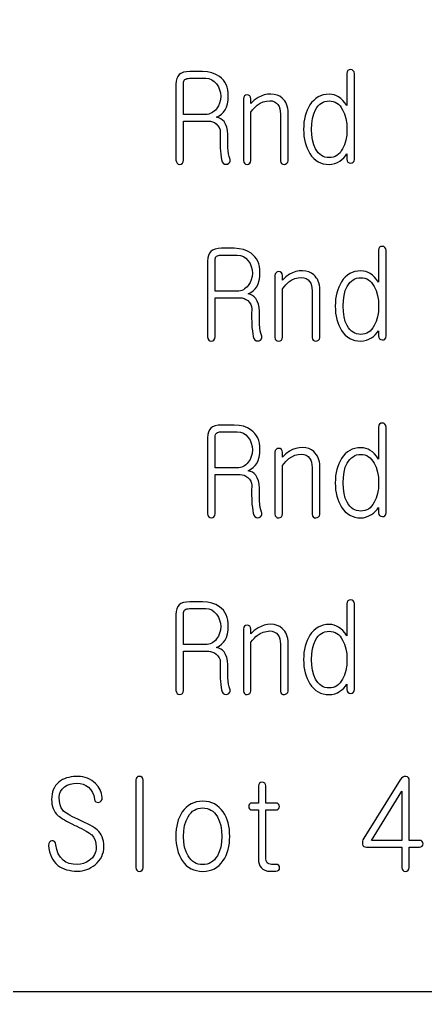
# Model space of a CAD drawing. Extents: x -5 to 108, y -42 to 54.
# Drawn here: x 93.7 to 99.54, y -41.91 to -27.94 of the extents above; entities that cross this region are included whole.
import ezdxf

# ---------------------------------------------------------------- set-up
doc = ezdxf.new("R2010")
doc.units = 0
doc.layers.add('DRILL_GDO', color=1, linetype='CONTINUOUS')

msp = doc.modelspace()

# ---------------------------------------------------------------- linework, layer by layer
at = {"layer": 'DRILL_GDO'}
for points in [[(0, -41.91), (107.95, -41.91), (107.95, -13.97), (0, -13.97), (0, -41.91)], [(96.33458, -28.6893), (96.15424, -28.6893), (96.10344, -28.69184), (96.06026, -28.69946), (96.0247, -28.7147), (95.9993, -28.73248), (95.97898, -28.75788), (95.96374, -28.7909), (95.95612, -28.82646), (95.95358, -28.87218), (95.95358, -29.96184), (95.95866, -29.98724), (95.96882, -30.00756), (95.9866, -30.01772), (96.00946, -30.0228), (96.02724, -30.01772), (96.04502, -30.00756), (96.05772, -29.98724), (96.0628, -29.96184), (96.0628, -29.4005), (96.42348, -29.4005), (96.45142, -29.40304), (96.47682, -29.41066), (96.50476, -29.42336), (96.53016, -29.44114), (96.55556, -29.46654), (96.57334, -29.49448), (96.58604, -29.52496), (96.58858, -29.55798), (96.58604, -29.63418), (96.58604, -29.69514), (96.58858, -29.74848), (96.58858, -29.79166), (96.59112, -29.82722), (96.5962, -29.87548), (96.60128, -29.91866), (96.6089, -29.95422), (96.61906, -29.9847), (96.63176, -30.00502), (96.64954, -30.01772), (96.6724, -30.02026), (96.69526, -30.01772), (96.71304, -30.00756), (96.72574, -29.98978), (96.73082, -29.97708), (96.73082, -29.96438), (96.73082, -29.95168), (96.72574, -29.93898), (96.71812, -29.9085), (96.7105, -29.87294), (96.70542, -29.82976), (96.70034, -29.77896), (96.70034, -29.7434), (96.6978, -29.70276), (96.6978, -29.65196), (96.6978, -29.59354), (96.69526, -29.53766), (96.6851, -29.4894), (96.66732, -29.44622), (96.64446, -29.40812), (96.6216, -29.38526), (96.5962, -29.36748), (96.56826, -29.35478), (96.53778, -29.34462), (96.57588, -29.3243), (96.6089, -29.2989), (96.63684, -29.27096), (96.6597, -29.24048), (96.68002, -29.19984), (96.69272, -29.15158), (96.70288, -29.09824), (96.70542, -29.03728), (96.70288, -28.9941), (96.6978, -28.95092), (96.68764, -28.91282), (96.67494, -28.87472), (96.65716, -28.8417), (96.6343, -28.81122), (96.6089, -28.78582), (96.57842, -28.76042), (96.52762, -28.72994), (96.4692, -28.70708), (96.4057, -28.69438), (96.33458, -28.6893)], [(98.51898, -28.71978), (98.5139, -28.69438), (98.5012, -28.6766), (98.48342, -28.6639), (98.46564, -28.66136), (98.44278, -28.6639), (98.425, -28.67406), (98.41484, -28.69184), (98.40976, -28.71724), (98.40976, -29.17698), (98.38182, -29.13634), (98.35134, -29.10332), (98.3234, -29.07538), (98.29038, -29.05252), (98.2599, -29.03728), (98.22688, -29.02458), (98.19132, -29.01696), (98.15322, -29.01442), (98.11004, -29.01696), (98.0694, -29.02458), (98.0313, -29.03728), (97.99574, -29.05252), (97.96272, -29.07538), (97.93224, -29.10332), (97.90176, -29.1338), (97.87636, -29.16936), (97.85604, -29.20746), (97.83826, -29.24556), (97.82302, -29.28366), (97.81032, -29.32684), (97.80016, -29.37256), (97.79254, -29.41828), (97.79, -29.46908), (97.78746, -29.51988), (97.79, -29.57068), (97.79254, -29.61894), (97.80016, -29.66466), (97.81032, -29.71038), (97.82302, -29.75356), (97.83826, -29.79166), (97.85604, -29.82976), (97.87636, -29.86786), (97.90176, -29.90342), (97.93224, -29.93644), (97.96272, -29.96184), (97.99574, -29.9847), (98.0313, -29.99994), (98.0694, -30.01264), (98.11004, -30.02026), (98.15322, -30.0228), (98.19386, -30.02026), (98.2345, -30.0101), (98.2726, -29.99486), (98.30816, -29.97454), (98.33864, -29.95422), (98.36404, -29.92882), (98.38944, -29.90088), (98.40976, -29.87294), (98.40976, -29.94914), (98.41484, -29.972), (98.425, -29.98978), (98.44278, -29.99994), (98.46564, -30.00502), (98.48342, -30.00248), (98.5012, -29.99232), (98.5139, -29.97454), (98.51898, -29.94914), (98.51898, -28.71978)], [(96.3803, -29.30398), (96.0628, -29.30398), (96.0628, -28.85948), (96.0628, -28.8417), (96.06788, -28.82646), (96.07296, -28.81376), (96.08058, -28.8036), (96.09328, -28.79598), (96.10852, -28.7909), (96.1263, -28.78836), (96.14916, -28.78582), (96.3803, -28.78582), (96.42602, -28.7909), (96.46666, -28.80614), (96.50222, -28.83154), (96.53524, -28.8671), (96.56318, -28.90774), (96.58096, -28.95092), (96.59366, -28.99664), (96.5962, -29.0449), (96.59366, -29.0957), (96.58096, -29.14142), (96.56318, -29.18206), (96.53524, -29.2227), (96.52, -29.24302), (96.50222, -29.25826), (96.48444, -29.2735), (96.46666, -29.28366), (96.44634, -29.29382), (96.42602, -29.2989), (96.40316, -29.30398), (96.3803, -29.30398)], [(96.92132, -29.08046), (96.92132, -29.96692), (96.9264, -29.99232), (96.93656, -30.00756), (96.95434, -30.02026), (96.9772, -30.0228), (96.99498, -30.01772), (97.01276, -30.00756), (97.02546, -29.98978), (97.03054, -29.96692), (97.03054, -29.27096), (97.0534, -29.24048), (97.07626, -29.21508), (97.09912, -29.18968), (97.11944, -29.1719), (97.16262, -29.14396), (97.2058, -29.12364), (97.25406, -29.11348), (97.30232, -29.1084), (97.33788, -29.11094), (97.36836, -29.12364), (97.3963, -29.14142), (97.41662, -29.16428), (97.4344, -29.19222), (97.44456, -29.2227), (97.45218, -29.25826), (97.45472, -29.2989), (97.45472, -29.972), (97.4598, -29.99486), (97.46996, -30.0101), (97.48774, -30.02026), (97.5106, -30.0228), (97.52838, -30.01772), (97.54616, -30.00756), (97.55886, -29.99232), (97.56394, -29.972), (97.56394, -29.28112), (97.56394, -29.2481), (97.55886, -29.21762), (97.55124, -29.18714), (97.54362, -29.1592), (97.53092, -29.1338), (97.51568, -29.11094), (97.4979, -29.09062), (97.48012, -29.0703), (97.44456, -29.0449), (97.40646, -29.02712), (97.36328, -29.01696), (97.31756, -29.01188), (97.2693, -29.01442), (97.22104, -29.02458), (97.17532, -29.04236), (97.13214, -29.06268), (97.0788, -29.10078), (97.03054, -29.14904), (97.03054, -29.08046), (97.02546, -29.0576), (97.01276, -29.03982), (96.99498, -29.02712), (96.9772, -29.02458), (96.95434, -29.02712), (96.93656, -29.03982), (96.9264, -29.05506), (96.92132, -29.08046)], [(98.15576, -29.11094), (98.1837, -29.11348), (98.21418, -29.11856), (98.23958, -29.12872), (98.26498, -29.14396), (98.28784, -29.1592), (98.3107, -29.18206), (98.32848, -29.20746), (98.3488, -29.23794), (98.3742, -29.29636), (98.39452, -29.36494), (98.40722, -29.4386), (98.40976, -29.51988), (98.40722, -29.60116), (98.39452, -29.67482), (98.3742, -29.74086), (98.3488, -29.79928), (98.32848, -29.82976), (98.3107, -29.85516), (98.28784, -29.87802), (98.26498, -29.8958), (98.23958, -29.9085), (98.21418, -29.91866), (98.1837, -29.92374), (98.15576, -29.92628), (98.12528, -29.92374), (98.0948, -29.91866), (98.0694, -29.9085), (98.044, -29.8958), (98.02114, -29.87802), (97.99828, -29.85516), (97.97796, -29.82976), (97.96018, -29.79928), (97.93224, -29.74086), (97.91446, -29.67228), (97.9043, -29.59862), (97.89922, -29.51988), (97.9043, -29.4386), (97.91446, -29.36494), (97.93224, -29.29636), (97.96018, -29.23794), (97.97796, -29.20746), (97.99828, -29.18206), (98.02114, -29.1592), (98.044, -29.14396), (98.0694, -29.12872), (98.0948, -29.11856), (98.12528, -29.11348), (98.15576, -29.11094)], [(96.78924, -31.2293), (96.6089, -31.2293), (96.5581, -31.23184), (96.51492, -31.23946), (96.47936, -31.2547), (96.45396, -31.27248), (96.43364, -31.29788), (96.4184, -31.3309), (96.41078, -31.36646), (96.40824, -31.41218), (96.40824, -32.50184), (96.41332, -32.52724), (96.42348, -32.54756), (96.44126, -32.55772), (96.46412, -32.5628), (96.4819, -32.55772), (96.49968, -32.54756), (96.51238, -32.52724), (96.51746, -32.50184), (96.51746, -31.9405), (96.87814, -31.9405), (96.90608, -31.94304), (96.93148, -31.95066), (96.95942, -31.96336), (96.98482, -31.98114), (97.01022, -32.00654), (97.028, -32.03448), (97.0407, -32.06496), (97.04324, -32.09798), (97.0407, -32.17418), (97.0407, -32.23514), (97.04324, -32.28848), (97.04324, -32.33166), (97.04578, -32.36722), (97.05086, -32.41548), (97.05594, -32.45866), (97.06356, -32.49422), (97.07372, -32.5247), (97.08642, -32.54502), (97.1042, -32.55772), (97.12706, -32.56026), (97.14992, -32.55772), (97.1677, -32.54756), (97.1804, -32.52978), (97.18548, -32.51708), (97.18548, -32.50438), (97.18548, -32.49168), (97.1804, -32.47898), (97.17278, -32.4485), (97.16516, -32.41294), (97.16008, -32.36976), (97.155, -32.31896), (97.155, -32.2834), (97.15246, -32.24276), (97.15246, -32.19196), (97.15246, -32.13354), (97.14992, -32.07766), (97.13976, -32.0294), (97.12198, -31.98622), (97.09912, -31.94812), (97.07626, -31.92526), (97.05086, -31.90748), (97.02292, -31.89478), (96.99244, -31.88462), (97.03054, -31.8643), (97.06356, -31.8389), (97.0915, -31.81096), (97.11436, -31.78048), (97.13468, -31.73984), (97.14738, -31.69158), (97.15754, -31.63824), (97.16008, -31.57728), (97.15754, -31.5341), (97.15246, -31.49092), (97.1423, -31.45282), (97.1296, -31.41472), (97.11182, -31.3817), (97.08896, -31.35122), (97.06356, -31.32582), (97.03308, -31.30042), (96.98228, -31.26994), (96.92386, -31.24708), (96.86036, -31.23438), (96.78924, -31.2293)], [(98.97364, -31.25978), (98.96856, -31.23438), (98.95586, -31.2166), (98.93808, -31.2039), (98.9203, -31.20136), (98.89744, -31.2039), (98.87966, -31.21406), (98.8695, -31.23184), (98.86442, -31.25724), (98.86442, -31.71698), (98.83648, -31.67634), (98.806, -31.64332), (98.77806, -31.61538), (98.74504, -31.59252), (98.71456, -31.57728), (98.68154, -31.56458), (98.64598, -31.55696), (98.60788, -31.55442), (98.5647, -31.55696), (98.52406, -31.56458), (98.48596, -31.57728), (98.4504, -31.59252), (98.41738, -31.61538), (98.3869, -31.64332), (98.35642, -31.6738), (98.33102, -31.70936), (98.3107, -31.74746), (98.29292, -31.78556), (98.27768, -31.82366), (98.26498, -31.86684), (98.25482, -31.91256), (98.2472, -31.95828), (98.24466, -32.00908), (98.24212, -32.05988), (98.24466, -32.11068), (98.2472, -32.15894), (98.25482, -32.20466), (98.26498, -32.25038), (98.27768, -32.29356), (98.29292, -32.33166), (98.3107, -32.36976), (98.33102, -32.40786), (98.35642, -32.44342), (98.3869, -32.47644), (98.41738, -32.50184), (98.4504, -32.5247), (98.48596, -32.53994), (98.52406, -32.55264), (98.5647, -32.56026), (98.60788, -32.5628), (98.64852, -32.56026), (98.68916, -32.5501), (98.72726, -32.53486), (98.76282, -32.51454), (98.7933, -32.49422), (98.8187, -32.46882), (98.8441, -32.44088), (98.86442, -32.41294), (98.86442, -32.48914), (98.8695, -32.512), (98.87966, -32.52978), (98.89744, -32.53994), (98.9203, -32.54502), (98.93808, -32.54248), (98.95586, -32.53232), (98.96856, -32.51454), (98.97364, -32.48914), (98.97364, -31.25978)], [(96.83496, -31.84398), (96.51746, -31.84398), (96.51746, -31.39948), (96.51746, -31.3817), (96.52254, -31.36646), (96.52762, -31.35376), (96.53524, -31.3436), (96.54794, -31.33598), (96.56318, -31.3309), (96.58096, -31.32836), (96.60382, -31.32582), (96.83496, -31.32582), (96.88068, -31.3309), (96.92132, -31.34614), (96.95688, -31.37154), (96.9899, -31.4071), (97.01784, -31.44774), (97.03562, -31.49092), (97.04832, -31.53664), (97.05086, -31.5849), (97.04832, -31.6357), (97.03562, -31.68142), (97.01784, -31.72206), (96.9899, -31.7627), (96.97466, -31.78302), (96.95688, -31.79826), (96.9391, -31.8135), (96.92132, -31.82366), (96.901, -31.83382), (96.88068, -31.8389), (96.85782, -31.84398), (96.83496, -31.84398)], [(97.37598, -31.62046), (97.37598, -32.50692), (97.38106, -32.53232), (97.39122, -32.54756), (97.409, -32.56026), (97.43186, -32.5628), (97.44964, -32.55772), (97.46742, -32.54756), (97.48012, -32.52978), (97.4852, -32.50692), (97.4852, -31.81096), (97.50806, -31.78048), (97.53092, -31.75508), (97.55378, -31.72968), (97.5741, -31.7119), (97.61728, -31.68396), (97.66046, -31.66364), (97.70872, -31.65348), (97.75698, -31.6484), (97.79254, -31.65094), (97.82302, -31.66364), (97.85096, -31.68142), (97.87128, -31.70428), (97.88906, -31.73222), (97.89922, -31.7627), (97.90684, -31.79826), (97.90938, -31.8389), (97.90938, -32.512), (97.91446, -32.53486), (97.92462, -32.5501), (97.9424, -32.56026), (97.96526, -32.5628), (97.98304, -32.55772), (98.00082, -32.54756), (98.01352, -32.53232), (98.0186, -32.512), (98.0186, -31.82112), (98.0186, -31.7881), (98.01352, -31.75762), (98.0059, -31.72714), (97.99828, -31.6992), (97.98558, -31.6738), (97.97034, -31.65094), (97.95256, -31.63062), (97.93478, -31.6103), (97.89922, -31.5849), (97.86112, -31.56712), (97.81794, -31.55696), (97.77222, -31.55188), (97.72396, -31.55442), (97.6757, -31.56458), (97.62998, -31.58236), (97.5868, -31.60268), (97.53346, -31.64078), (97.4852, -31.68904), (97.4852, -31.62046), (97.48012, -31.5976), (97.46742, -31.57982), (97.44964, -31.56712), (97.43186, -31.56458), (97.409, -31.56712), (97.39122, -31.57982), (97.38106, -31.59506), (97.37598, -31.62046)], [(98.61042, -31.65094), (98.63836, -31.65348), (98.66884, -31.65856), (98.69424, -31.66872), (98.71964, -31.68396), (98.7425, -31.6992), (98.76536, -31.72206), (98.78314, -31.74746), (98.80346, -31.77794), (98.82886, -31.83636), (98.84918, -31.90494), (98.86188, -31.9786), (98.86442, -32.05988), (98.86188, -32.14116), (98.84918, -32.21482), (98.82886, -32.28086), (98.80346, -32.33928), (98.78314, -32.36976), (98.76536, -32.39516), (98.7425, -32.41802), (98.71964, -32.4358), (98.69424, -32.4485), (98.66884, -32.45866), (98.63836, -32.46374), (98.61042, -32.46628), (98.57994, -32.46374), (98.54946, -32.45866), (98.52406, -32.4485), (98.49866, -32.4358), (98.4758, -32.41802), (98.45294, -32.39516), (98.43262, -32.36976), (98.41484, -32.33928), (98.3869, -32.28086), (98.36912, -32.21228), (98.35896, -32.13862), (98.35388, -32.05988), (98.35896, -31.9786), (98.36912, -31.90494), (98.3869, -31.83636), (98.41484, -31.77794), (98.43262, -31.74746), (98.45294, -31.72206), (98.4758, -31.6992), (98.49866, -31.68396), (98.52406, -31.66872), (98.54946, -31.65856), (98.57994, -31.65348), (98.61042, -31.65094)], [(96.78924, -33.7693), (96.6089, -33.7693), (96.5581, -33.77184), (96.51492, -33.77946), (96.47936, -33.7947), (96.45396, -33.81248), (96.43364, -33.83788), (96.4184, -33.8709), (96.41078, -33.90646), (96.40824, -33.95218), (96.40824, -35.04184), (96.41332, -35.06724), (96.42348, -35.08756), (96.44126, -35.09772), (96.46412, -35.1028), (96.4819, -35.09772), (96.49968, -35.08756), (96.51238, -35.06724), (96.51746, -35.04184), (96.51746, -34.4805), (96.87814, -34.4805), (96.90608, -34.48304), (96.93148, -34.49066), (96.95942, -34.50336), (96.98482, -34.52114), (97.01022, -34.54654), (97.028, -34.57448), (97.0407, -34.60496), (97.04324, -34.63798), (97.0407, -34.71418), (97.0407, -34.77514), (97.04324, -34.82848), (97.04324, -34.87166), (97.04578, -34.90722), (97.05086, -34.95548), (97.05594, -34.99866), (97.06356, -35.03422), (97.07372, -35.0647), (97.08642, -35.08502), (97.1042, -35.09772), (97.12706, -35.10026), (97.14992, -35.09772), (97.1677, -35.08756), (97.1804, -35.06978), (97.18548, -35.05708), (97.18548, -35.04438), (97.18548, -35.03168), (97.1804, -35.01898), (97.17278, -34.9885), (97.16516, -34.95294), (97.16008, -34.90976), (97.155, -34.85896), (97.155, -34.8234), (97.15246, -34.78276), (97.15246, -34.73196), (97.15246, -34.67354), (97.14992, -34.61766), (97.13976, -34.5694), (97.12198, -34.52622), (97.09912, -34.48812), (97.07626, -34.46526), (97.05086, -34.44748), (97.02292, -34.43478), (96.99244, -34.42462), (97.03054, -34.4043), (97.06356, -34.3789), (97.0915, -34.35096), (97.11436, -34.32048), (97.13468, -34.27984), (97.14738, -34.23158), (97.15754, -34.17824), (97.16008, -34.11728), (97.15754, -34.0741), (97.15246, -34.03092), (97.1423, -33.99282), (97.1296, -33.95472), (97.11182, -33.9217), (97.08896, -33.89122), (97.06356, -33.86582), (97.03308, -33.84042), (96.98228, -33.80994), (96.92386, -33.78708), (96.86036, -33.77438), (96.78924, -33.7693)], [(98.97364, -33.79978), (98.96856, -33.77438), (98.95586, -33.7566), (98.93808, -33.7439), (98.9203, -33.74136), (98.89744, -33.7439), (98.87966, -33.75406), (98.8695, -33.77184), (98.86442, -33.79724), (98.86442, -34.25698), (98.83648, -34.21634), (98.806, -34.18332), (98.77806, -34.15538), (98.74504, -34.13252), (98.71456, -34.11728), (98.68154, -34.10458), (98.64598, -34.09696), (98.60788, -34.09442), (98.5647, -34.09696), (98.52406, -34.10458), (98.48596, -34.11728), (98.4504, -34.13252), (98.41738, -34.15538), (98.3869, -34.18332), (98.35642, -34.2138), (98.33102, -34.24936), (98.3107, -34.28746), (98.29292, -34.32556), (98.27768, -34.36366), (98.26498, -34.40684), (98.25482, -34.45256), (98.2472, -34.49828), (98.24466, -34.54908), (98.24212, -34.59988), (98.24466, -34.65068), (98.2472, -34.69894), (98.25482, -34.74466), (98.26498, -34.79038), (98.27768, -34.83356), (98.29292, -34.87166), (98.3107, -34.90976), (98.33102, -34.94786), (98.35642, -34.98342), (98.3869, -35.01644), (98.41738, -35.04184), (98.4504, -35.0647), (98.48596, -35.07994), (98.52406, -35.09264), (98.5647, -35.10026), (98.60788, -35.1028), (98.64852, -35.10026), (98.68916, -35.0901), (98.72726, -35.07486), (98.76282, -35.05454), (98.7933, -35.03422), (98.8187, -35.00882), (98.8441, -34.98088), (98.86442, -34.95294), (98.86442, -35.02914), (98.8695, -35.052), (98.87966, -35.06978), (98.89744, -35.07994), (98.9203, -35.08502), (98.93808, -35.08248), (98.95586, -35.07232), (98.96856, -35.05454), (98.97364, -35.02914), (98.97364, -33.79978)], [(96.83496, -34.38398), (96.51746, -34.38398), (96.51746, -33.93948), (96.51746, -33.9217), (96.52254, -33.90646), (96.52762, -33.89376), (96.53524, -33.8836), (96.54794, -33.87598), (96.56318, -33.8709), (96.58096, -33.86836), (96.60382, -33.86582), (96.83496, -33.86582), (96.88068, -33.8709), (96.92132, -33.88614), (96.95688, -33.91154), (96.9899, -33.9471), (97.01784, -33.98774), (97.03562, -34.03092), (97.04832, -34.07664), (97.05086, -34.1249), (97.04832, -34.1757), (97.03562, -34.22142), (97.01784, -34.26206), (96.9899, -34.3027), (96.97466, -34.32302), (96.95688, -34.33826), (96.9391, -34.3535), (96.92132, -34.36366), (96.901, -34.37382), (96.88068, -34.3789), (96.85782, -34.38398), (96.83496, -34.38398)], [(97.37598, -34.16046), (97.37598, -35.04692), (97.38106, -35.07232), (97.39122, -35.08756), (97.409, -35.10026), (97.43186, -35.1028), (97.44964, -35.09772), (97.46742, -35.08756), (97.48012, -35.06978), (97.4852, -35.04692), (97.4852, -34.35096), (97.50806, -34.32048), (97.53092, -34.29508), (97.55378, -34.26968), (97.5741, -34.2519), (97.61728, -34.22396), (97.66046, -34.20364), (97.70872, -34.19348), (97.75698, -34.1884), (97.79254, -34.19094), (97.82302, -34.20364), (97.85096, -34.22142), (97.87128, -34.24428), (97.88906, -34.27222), (97.89922, -34.3027), (97.90684, -34.33826), (97.90938, -34.3789), (97.90938, -35.052), (97.91446, -35.07486), (97.92462, -35.0901), (97.9424, -35.10026), (97.96526, -35.1028), (97.98304, -35.09772), (98.00082, -35.08756), (98.01352, -35.07232), (98.0186, -35.052), (98.0186, -34.36112), (98.0186, -34.3281), (98.01352, -34.29762), (98.0059, -34.26714), (97.99828, -34.2392), (97.98558, -34.2138), (97.97034, -34.19094), (97.95256, -34.17062), (97.93478, -34.1503), (97.89922, -34.1249), (97.86112, -34.10712), (97.81794, -34.09696), (97.77222, -34.09188), (97.72396, -34.09442), (97.6757, -34.10458), (97.62998, -34.12236), (97.5868, -34.14268), (97.53346, -34.18078), (97.4852, -34.22904), (97.4852, -34.16046), (97.48012, -34.1376), (97.46742, -34.11982), (97.44964, -34.10712), (97.43186, -34.10458), (97.409, -34.10712), (97.39122, -34.11982), (97.38106, -34.13506), (97.37598, -34.16046)], [(98.61042, -34.19094), (98.63836, -34.19348), (98.66884, -34.19856), (98.69424, -34.20872), (98.71964, -34.22396), (98.7425, -34.2392), (98.76536, -34.26206), (98.78314, -34.28746), (98.80346, -34.31794), (98.82886, -34.37636), (98.84918, -34.44494), (98.86188, -34.5186), (98.86442, -34.59988), (98.86188, -34.68116), (98.84918, -34.75482), (98.82886, -34.82086), (98.80346, -34.87928), (98.78314, -34.90976), (98.76536, -34.93516), (98.7425, -34.95802), (98.71964, -34.9758), (98.69424, -34.9885), (98.66884, -34.99866), (98.63836, -35.00374), (98.61042, -35.00628), (98.57994, -35.00374), (98.54946, -34.99866), (98.52406, -34.9885), (98.49866, -34.9758), (98.4758, -34.95802), (98.45294, -34.93516), (98.43262, -34.90976), (98.41484, -34.87928), (98.3869, -34.82086), (98.36912, -34.75228), (98.35896, -34.67862), (98.35388, -34.59988), (98.35896, -34.5186), (98.36912, -34.44494), (98.3869, -34.37636), (98.41484, -34.31794), (98.43262, -34.28746), (98.45294, -34.26206), (98.4758, -34.2392), (98.49866, -34.22396), (98.52406, -34.20872), (98.54946, -34.19856), (98.57994, -34.19348), (98.61042, -34.19094)], [(96.33458, -36.3093), (96.15424, -36.3093), (96.10344, -36.31184), (96.06026, -36.31946), (96.0247, -36.3347), (95.9993, -36.35248), (95.97898, -36.37788), (95.96374, -36.4109), (95.95612, -36.44646), (95.95358, -36.49218), (95.95358, -37.58184), (95.95866, -37.60724), (95.96882, -37.62756), (95.9866, -37.63772), (96.00946, -37.6428), (96.02724, -37.63772), (96.04502, -37.62756), (96.05772, -37.60724), (96.0628, -37.58184), (96.0628, -37.0205), (96.42348, -37.0205), (96.45142, -37.02304), (96.47682, -37.03066), (96.50476, -37.04336), (96.53016, -37.06114), (96.55556, -37.08654), (96.57334, -37.11448), (96.58604, -37.14496), (96.58858, -37.17798), (96.58604, -37.25418), (96.58604, -37.31514), (96.58858, -37.36848), (96.58858, -37.41166), (96.59112, -37.44722), (96.5962, -37.49548), (96.60128, -37.53866), (96.6089, -37.57422), (96.61906, -37.6047), (96.63176, -37.62502), (96.64954, -37.63772), (96.6724, -37.64026), (96.69526, -37.63772), (96.71304, -37.62756), (96.72574, -37.60978), (96.73082, -37.59708), (96.73082, -37.58438), (96.73082, -37.57168), (96.72574, -37.55898), (96.71812, -37.5285), (96.7105, -37.49294), (96.70542, -37.44976), (96.70034, -37.39896), (96.70034, -37.3634), (96.6978, -37.32276), (96.6978, -37.27196), (96.6978, -37.21354), (96.69526, -37.15766), (96.6851, -37.1094), (96.66732, -37.06622), (96.64446, -37.02812), (96.6216, -37.00526), (96.5962, -36.98748), (96.56826, -36.97478), (96.53778, -36.96462), (96.57588, -36.9443), (96.6089, -36.9189), (96.63684, -36.89096), (96.6597, -36.86048), (96.68002, -36.81984), (96.69272, -36.77158), (96.70288, -36.71824), (96.70542, -36.65728), (96.70288, -36.6141), (96.6978, -36.57092), (96.68764, -36.53282), (96.67494, -36.49472), (96.65716, -36.4617), (96.6343, -36.43122), (96.6089, -36.40582), (96.57842, -36.38042), (96.52762, -36.34994), (96.4692, -36.32708), (96.4057, -36.31438), (96.33458, -36.3093)], [(98.51898, -36.33978), (98.5139, -36.31438), (98.5012, -36.2966), (98.48342, -36.2839), (98.46564, -36.28136), (98.44278, -36.2839), (98.425, -36.29406), (98.41484, -36.31184), (98.40976, -36.33724), (98.40976, -36.79698), (98.38182, -36.75634), (98.35134, -36.72332), (98.3234, -36.69538), (98.29038, -36.67252), (98.2599, -36.65728), (98.22688, -36.64458), (98.19132, -36.63696), (98.15322, -36.63442), (98.11004, -36.63696), (98.0694, -36.64458), (98.0313, -36.65728), (97.99574, -36.67252), (97.96272, -36.69538), (97.93224, -36.72332), (97.90176, -36.7538), (97.87636, -36.78936), (97.85604, -36.82746), (97.83826, -36.86556), (97.82302, -36.90366), (97.81032, -36.94684), (97.80016, -36.99256), (97.79254, -37.03828), (97.79, -37.08908), (97.78746, -37.13988), (97.79, -37.19068), (97.79254, -37.23894), (97.80016, -37.28466), (97.81032, -37.33038), (97.82302, -37.37356), (97.83826, -37.41166), (97.85604, -37.44976), (97.87636, -37.48786), (97.90176, -37.52342), (97.93224, -37.55644), (97.96272, -37.58184), (97.99574, -37.6047), (98.0313, -37.61994), (98.0694, -37.63264), (98.11004, -37.64026), (98.15322, -37.6428), (98.19386, -37.64026), (98.2345, -37.6301), (98.2726, -37.61486), (98.30816, -37.59454), (98.33864, -37.57422), (98.36404, -37.54882), (98.38944, -37.52088), (98.40976, -37.49294), (98.40976, -37.56914), (98.41484, -37.592), (98.425, -37.60978), (98.44278, -37.61994), (98.46564, -37.62502), (98.48342, -37.62248), (98.5012, -37.61232), (98.5139, -37.59454), (98.51898, -37.56914), (98.51898, -36.33978)], [(96.3803, -36.92398), (96.0628, -36.92398), (96.0628, -36.47948), (96.0628, -36.4617), (96.06788, -36.44646), (96.07296, -36.43376), (96.08058, -36.4236), (96.09328, -36.41598), (96.10852, -36.4109), (96.1263, -36.40836), (96.14916, -36.40582), (96.3803, -36.40582), (96.42602, -36.4109), (96.46666, -36.42614), (96.50222, -36.45154), (96.53524, -36.4871), (96.56318, -36.52774), (96.58096, -36.57092), (96.59366, -36.61664), (96.5962, -36.6649), (96.59366, -36.7157), (96.58096, -36.76142), (96.56318, -36.80206), (96.53524, -36.8427), (96.52, -36.86302), (96.50222, -36.87826), (96.48444, -36.8935), (96.46666, -36.90366), (96.44634, -36.91382), (96.42602, -36.9189), (96.40316, -36.92398), (96.3803, -36.92398)], [(96.92132, -36.70046), (96.92132, -37.58692), (96.9264, -37.61232), (96.93656, -37.62756), (96.95434, -37.64026), (96.9772, -37.6428), (96.99498, -37.63772), (97.01276, -37.62756), (97.02546, -37.60978), (97.03054, -37.58692), (97.03054, -36.89096), (97.0534, -36.86048), (97.07626, -36.83508), (97.09912, -36.80968), (97.11944, -36.7919), (97.16262, -36.76396), (97.2058, -36.74364), (97.25406, -36.73348), (97.30232, -36.7284), (97.33788, -36.73094), (97.36836, -36.74364), (97.3963, -36.76142), (97.41662, -36.78428), (97.4344, -36.81222), (97.44456, -36.8427), (97.45218, -36.87826), (97.45472, -36.9189), (97.45472, -37.592), (97.4598, -37.61486), (97.46996, -37.6301), (97.48774, -37.64026), (97.5106, -37.6428), (97.52838, -37.63772), (97.54616, -37.62756), (97.55886, -37.61232), (97.56394, -37.592), (97.56394, -36.90112), (97.56394, -36.8681), (97.55886, -36.83762), (97.55124, -36.80714), (97.54362, -36.7792), (97.53092, -36.7538), (97.51568, -36.73094), (97.4979, -36.71062), (97.48012, -36.6903), (97.44456, -36.6649), (97.40646, -36.64712), (97.36328, -36.63696), (97.31756, -36.63188), (97.2693, -36.63442), (97.22104, -36.64458), (97.17532, -36.66236), (97.13214, -36.68268), (97.0788, -36.72078), (97.03054, -36.76904), (97.03054, -36.70046), (97.02546, -36.6776), (97.01276, -36.65982), (96.99498, -36.64712), (96.9772, -36.64458), (96.95434, -36.64712), (96.93656, -36.65982), (96.9264, -36.67506), (96.92132, -36.70046)], [(98.15576, -36.73094), (98.1837, -36.73348), (98.21418, -36.73856), (98.23958, -36.74872), (98.26498, -36.76396), (98.28784, -36.7792), (98.3107, -36.80206), (98.32848, -36.82746), (98.3488, -36.85794), (98.3742, -36.91636), (98.39452, -36.98494), (98.40722, -37.0586), (98.40976, -37.13988), (98.40722, -37.22116), (98.39452, -37.29482), (98.3742, -37.36086), (98.3488, -37.41928), (98.32848, -37.44976), (98.3107, -37.47516), (98.28784, -37.49802), (98.26498, -37.5158), (98.23958, -37.5285), (98.21418, -37.53866), (98.1837, -37.54374), (98.15576, -37.54628), (98.12528, -37.54374), (98.0948, -37.53866), (98.0694, -37.5285), (98.044, -37.5158), (98.02114, -37.49802), (97.99828, -37.47516), (97.97796, -37.44976), (97.96018, -37.41928), (97.93224, -37.36086), (97.91446, -37.29228), (97.9043, -37.21862), (97.89922, -37.13988), (97.9043, -37.0586), (97.91446, -36.98494), (97.93224, -36.91636), (97.96018, -36.85794), (97.97796, -36.82746), (97.99828, -36.80206), (98.02114, -36.7792), (98.044, -36.76396), (98.0694, -36.74872), (98.0948, -36.73856), (98.12528, -36.73348), (98.15576, -36.73094)], [(94.54388, -38.81882), (94.52102, -38.81882), (94.48292, -38.82136), (94.44736, -38.8239), (94.41434, -38.83152), (94.38132, -38.83914), (94.35084, -38.85184), (94.32036, -38.86454), (94.29242, -38.88232), (94.26956, -38.90264), (94.24416, -38.9255), (94.22384, -38.9509), (94.20606, -38.97884), (94.19082, -39.00932), (94.18066, -39.0398), (94.17304, -39.07536), (94.16796, -39.11092), (94.16542, -39.14902), (94.16796, -39.18458), (94.1705, -39.2176), (94.17812, -39.25062), (94.18828, -39.2811), (94.20098, -39.30904), (94.21876, -39.33444), (94.23654, -39.35984), (94.2594, -39.3827), (94.27718, -39.3954), (94.2975, -39.41064), (94.3229, -39.42588), (94.35084, -39.44366), (94.38132, -39.46144), (94.41942, -39.48176), (94.45752, -39.49954), (94.5007, -39.5224), (94.51848, -39.53002), (94.56166, -39.55034), (94.59722, -39.56812), (94.63024, -39.5859), (94.66072, -39.60368), (94.68612, -39.61892), (94.70898, -39.63162), (94.72676, -39.64686), (94.742, -39.65702), (94.76994, -39.69258), (94.79026, -39.73322), (94.80296, -39.78148), (94.80804, -39.83482), (94.8055, -39.8653), (94.80296, -39.8907), (94.7928, -39.91864), (94.78264, -39.9415), (94.76994, -39.96436), (94.75216, -39.98722), (94.73184, -40.00754), (94.70644, -40.02532), (94.6658, -40.05072), (94.62516, -40.0685), (94.58198, -40.0812), (94.53626, -40.08374), (94.4753, -40.07866), (94.41942, -40.0685), (94.37116, -40.04818), (94.33052, -40.02024), (94.29242, -39.9796), (94.26194, -39.9288), (94.24162, -39.87038), (94.22892, -39.79926), (94.2213, -39.77386), (94.2086, -39.75354), (94.19082, -39.74592), (94.1705, -39.74338), (94.15018, -39.751), (94.13494, -39.7637), (94.12478, -39.78402), (94.12224, -39.80942), (94.12732, -39.85514), (94.13748, -39.90086), (94.15018, -39.9415), (94.16542, -39.97706), (94.1832, -40.01262), (94.20352, -40.0431), (94.22892, -40.07104), (94.25686, -40.09644), (94.2848, -40.11676), (94.31274, -40.132), (94.34576, -40.14724), (94.37878, -40.15994), (94.41688, -40.16756), (94.45498, -40.17518), (94.49562, -40.18026), (94.54134, -40.18026), (94.57436, -40.17772), (94.60738, -40.17518), (94.6404, -40.16756), (94.67088, -40.1574), (94.70136, -40.1447), (94.73184, -40.12946), (94.76232, -40.10914), (94.79026, -40.08882), (94.82074, -40.06088), (94.84614, -40.03294), (94.86646, -40.00246), (94.88678, -39.96944), (94.89948, -39.93642), (94.90964, -39.90086), (94.91472, -39.86276), (94.91726, -39.82466), (94.91472, -39.78656), (94.91218, -39.751), (94.90456, -39.71798), (94.8944, -39.6875), (94.87916, -39.65956), (94.86392, -39.63162), (94.8436, -39.60876), (94.82074, -39.5859), (94.80296, -39.57066), (94.7801, -39.55542), (94.75216, -39.53764), (94.71914, -39.51986), (94.68104, -39.49954), (94.6404, -39.47922), (94.59214, -39.45636), (94.54134, -39.4335), (94.5007, -39.41572), (94.46514, -39.39794), (94.43212, -39.38016), (94.40418, -39.36238), (94.37878, -39.34714), (94.35592, -39.3319), (94.33814, -39.31666), (94.32544, -39.30142), (94.30258, -39.2684), (94.28734, -39.22522), (94.27718, -39.17696), (94.27464, -39.11854), (94.27972, -39.07536), (94.29496, -39.03472), (94.31782, -38.99916), (94.35338, -38.96868), (94.39148, -38.94582), (94.43466, -38.92804), (94.48038, -38.91788), (94.52864, -38.91534), (94.57436, -38.92042), (94.61754, -38.93058), (94.65818, -38.94836), (94.69628, -38.97376), (94.7293, -39.00932), (94.7547, -39.04742), (94.77248, -39.09314), (94.7801, -39.14394), (94.78518, -39.1668), (94.80042, -39.18204), (94.82074, -39.18966), (94.84106, -39.1922), (94.86392, -39.18458), (94.87916, -39.16934), (94.89186, -39.14902), (94.8944, -39.12108), (94.88424, -39.0652), (94.86392, -39.01186), (94.83344, -38.9636), (94.79534, -38.91788), (94.76994, -38.89502), (94.742, -38.8747), (94.71152, -38.85692), (94.68104, -38.84422), (94.65056, -38.83406), (94.615, -38.8239), (94.57944, -38.82136), (94.54388, -38.81882)], [(95.37446, -38.86962), (95.37446, -40.12692), (95.37954, -40.14978), (95.3897, -40.16756), (95.40748, -40.18026), (95.43034, -40.1828), (95.44812, -40.18026), (95.4659, -40.16756), (95.4786, -40.15232), (95.48368, -40.12946), (95.48368, -38.87216), (95.4786, -38.8493), (95.4659, -38.83152), (95.44812, -38.82136), (95.43034, -38.81882), (95.40748, -38.82136), (95.3897, -38.83152), (95.37954, -38.8493), (95.37446, -38.86962)], [(99.1743, -38.86708), (98.6536, -39.70782), (98.6409, -39.73068), (98.63582, -39.751), (98.63328, -39.77132), (98.63328, -39.79164), (98.6409, -39.81196), (98.6536, -39.82466), (98.66884, -39.83228), (98.6917, -39.83482), (99.19716, -39.83482), (99.19716, -40.12692), (99.20224, -40.15232), (99.2124, -40.16756), (99.23018, -40.18026), (99.25304, -40.1828), (99.27082, -40.18026), (99.2886, -40.16756), (99.3013, -40.14978), (99.30638, -40.12692), (99.30638, -39.83482), (99.45116, -39.83482), (99.47402, -39.83228), (99.4918, -39.81958), (99.50196, -39.80434), (99.5045, -39.78656), (99.50196, -39.76878), (99.4918, -39.75354), (99.47656, -39.74084), (99.45624, -39.7383), (99.30638, -39.7383), (99.30638, -38.87978), (99.30384, -38.85438), (99.29368, -38.8366), (99.27844, -38.8239), (99.25812, -38.81882), (99.23272, -38.82136), (99.2124, -38.82898), (99.19208, -38.84422), (99.1743, -38.86708)], [(97.13722, -38.95598), (97.13722, -39.20236), (97.0407, -39.20236), (97.02292, -39.2049), (97.01022, -39.21506), (97.0026, -39.2303), (97.00006, -39.25062), (97.0026, -39.27094), (97.01022, -39.28618), (97.02292, -39.29634), (97.0407, -39.29888), (97.13722, -39.29888), (97.13722, -40.01008), (97.13976, -40.0431), (97.14738, -40.07358), (97.16008, -40.10152), (97.17786, -40.12692), (97.20326, -40.14978), (97.2312, -40.16756), (97.26676, -40.17772), (97.30486, -40.18026), (97.38868, -40.18026), (97.41154, -40.17518), (97.42932, -40.16502), (97.43948, -40.14978), (97.44202, -40.132), (97.43948, -40.11422), (97.42932, -40.09898), (97.41154, -40.08628), (97.38868, -40.08374), (97.32518, -40.08374), (97.30486, -40.0812), (97.28962, -40.07612), (97.27692, -40.0685), (97.26422, -40.05834), (97.25152, -40.03294), (97.24644, -40.005), (97.24644, -39.29888), (97.39122, -39.29888), (97.41154, -39.29634), (97.42678, -39.28618), (97.43694, -39.27094), (97.43948, -39.25062), (97.43694, -39.2303), (97.42678, -39.21506), (97.41154, -39.2049), (97.39122, -39.20236), (97.24644, -39.20236), (97.24644, -38.95598), (97.24136, -38.93312), (97.22866, -38.91534), (97.21088, -38.90518), (97.1931, -38.90264), (97.17024, -38.90518), (97.15246, -38.91534), (97.1423, -38.93312), (97.13722, -38.95598)], [(99.19716, -39.03218), (99.19716, -39.7383), (98.76282, -39.7383), (99.19716, -39.03218)], [(96.33966, -39.17442), (96.2914, -39.17696), (96.24822, -39.18458), (96.20758, -39.19728), (96.16948, -39.21252), (96.13392, -39.23538), (96.1009, -39.26332), (96.07042, -39.2938), (96.04248, -39.32936), (96.02216, -39.36746), (96.00184, -39.40556), (95.9866, -39.44366), (95.9739, -39.48684), (95.96374, -39.53256), (95.95612, -39.57828), (95.95358, -39.62908), (95.95104, -39.67988), (95.95358, -39.73068), (95.95612, -39.77894), (95.96374, -39.8272), (95.9739, -39.87038), (95.9866, -39.91356), (96.00184, -39.9542), (96.02216, -39.9923), (96.04248, -40.02786), (96.07042, -40.06342), (96.1009, -40.09644), (96.13392, -40.12184), (96.16948, -40.1447), (96.20758, -40.15994), (96.24822, -40.17264), (96.2914, -40.18026), (96.33966, -40.1828), (96.38538, -40.18026), (96.42856, -40.17264), (96.4692, -40.15994), (96.5073, -40.1447), (96.54286, -40.12184), (96.57334, -40.09644), (96.60382, -40.06342), (96.63176, -40.02786), (96.65462, -39.9923), (96.6724, -39.9542), (96.69018, -39.91356), (96.70288, -39.87038), (96.71304, -39.8272), (96.72066, -39.77894), (96.7232, -39.73068), (96.72574, -39.67988), (96.7232, -39.62908), (96.72066, -39.57828), (96.71304, -39.53256), (96.70288, -39.48684), (96.69018, -39.44366), (96.6724, -39.40556), (96.65462, -39.36746), (96.63176, -39.32936), (96.60382, -39.2938), (96.57334, -39.26332), (96.54286, -39.23538), (96.5073, -39.21252), (96.4692, -39.19728), (96.42856, -39.18458), (96.38538, -39.17696), (96.33966, -39.17442)], [(96.33966, -39.27094), (96.37014, -39.27348), (96.40062, -39.27856), (96.4311, -39.28872), (96.4565, -39.30396), (96.4819, -39.3192), (96.5073, -39.34206), (96.52762, -39.36746), (96.54794, -39.39794), (96.57588, -39.45636), (96.5962, -39.5224), (96.6089, -39.5986), (96.61398, -39.67988), (96.6089, -39.76116), (96.5962, -39.83482), (96.57588, -39.90086), (96.54794, -39.95928), (96.52762, -39.98976), (96.5073, -40.01516), (96.4819, -40.03802), (96.4565, -40.0558), (96.4311, -40.0685), (96.40062, -40.07866), (96.37014, -40.08374), (96.33966, -40.08628), (96.30664, -40.08374), (96.27362, -40.07866), (96.24568, -40.0685), (96.21774, -40.0558), (96.19234, -40.03802), (96.16948, -40.01516), (96.14662, -39.98976), (96.12884, -39.95928), (96.09836, -39.90086), (96.07804, -39.83482), (96.06788, -39.76116), (96.0628, -39.67988), (96.06788, -39.5986), (96.07804, -39.5224), (96.09836, -39.45636), (96.12884, -39.39794), (96.14662, -39.36746), (96.16948, -39.34206), (96.19234, -39.3192), (96.21774, -39.30396), (96.24568, -39.28872), (96.27362, -39.27856), (96.30664, -39.27348), (96.33966, -39.27094)]]:
    msp.add_lwpolyline(points, dxfattribs=at)

doc.saveas('drawing.dxf')
